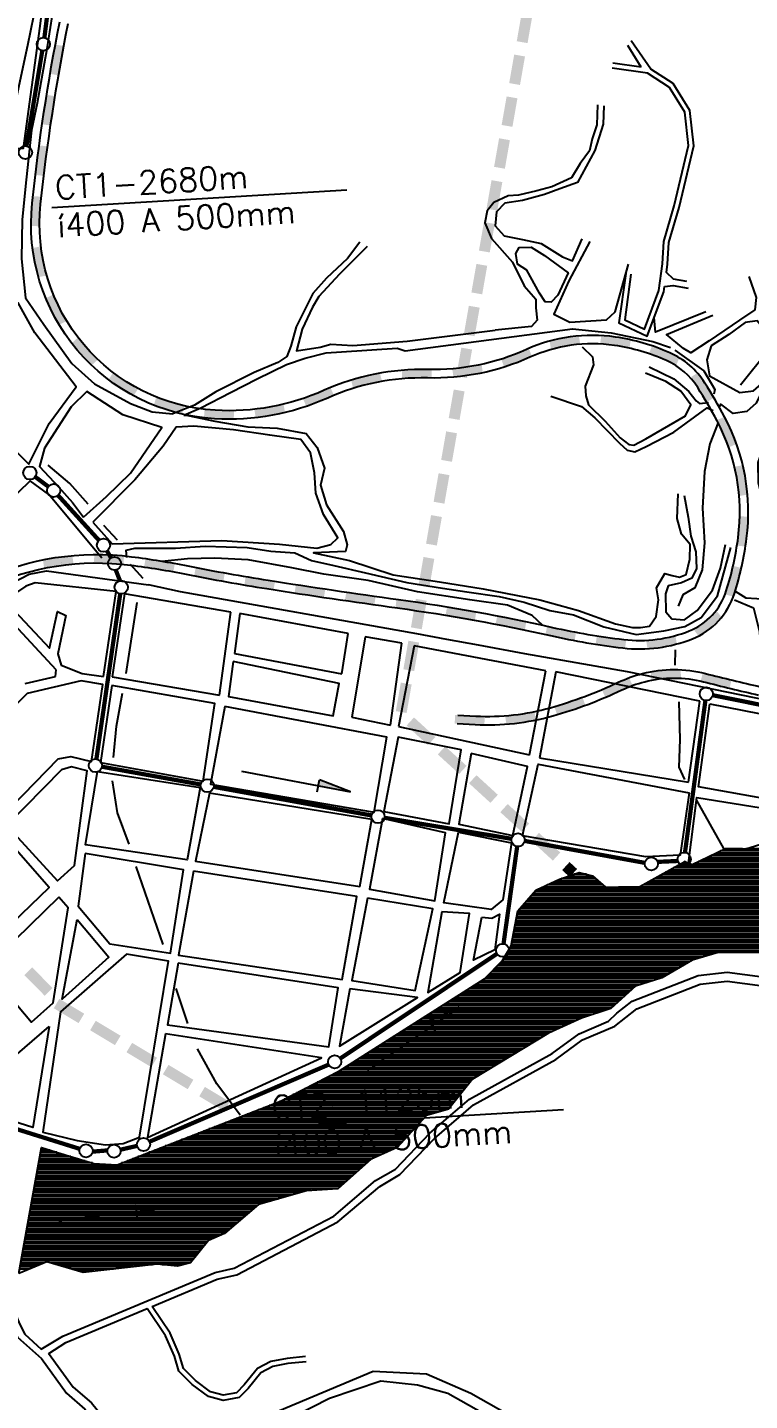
# Model space of a CAD drawing. Extents: x 682046 to 690153, y 7551609 to 7556947.
# Drawn here: x 684739 to 685590, y 7552518 to 7554135 of the extents above; entities that cross this region are included whole.
import ezdxf

# ---------------------------------------------------------------- set-up
doc = ezdxf.new("R2010")
doc.units = 0
doc.header["$LTSCALE"] = 80
doc.header["$MEASUREMENT"] = 0
doc.layers.get('0').update_dxf_attribs({"linetype": 'CONTINUOUS'})
for name, color, linetype in [('ESTACAO', 5, 'CONTINUOUS'), ('HATCH', 150, 'CONTINUOUS'), ('L-FERREA', 6, 'CONTINUOUS'), ('LIMITE-BACIA', 3, 'CONTINUOUS'), ('RIO', 4, 'CONTINUOUS'), ('RODOVIA', 1, 'CONTINUOUS'), ('RUA', 7, 'CONTINUOUS'), ('TEXTO', 5, 'CONTINUOUS')]:
    doc.layers.add(name, color=color, linetype=linetype)
doc.styles.get("Standard").update_dxf_attribs({"font": 'ROMANSBR.SHX'})

# ---------------------------------------------------------------- blocks, each defined once
blk = doc.blocks.new('*X10')
at = {"layer": 'HATCH', "color": 0}
for p, q in [((685581.774761, 7553167.5), (685561.260152, 7553167.5)), ((685943.597537, 7553167.5), (685585.993712, 7553167.5)), ((685514.361064, 7553152.5), (685513.545618, 7553152.5)), ((685951.705844, 7553152.5), (685529.995664, 7553152.5)), ((685950.60193, 7553155), (685535.206412, 7553155)), ((685949.498016, 7553157.5), (685540.41716, 7553157.5)), ((685948.394101, 7553160), (685545.627908, 7553160)), ((685946.832188, 7553162.5), (685550.838656, 7553162.5)), ((685945.214862, 7553165), (685556.049404, 7553165)), ((685405.886038, 7553135), (685375.719122, 7553135)), ((685398.186066, 7553137.5), (685382.984701, 7553137.5)), ((685996.300019, 7553135), (685482.474432, 7553135)), ((685964.402884, 7553137.5), (685486.913173, 7553137.5)), ((685960.045255, 7553140), (685491.351913, 7553140)), ((685956.121502, 7553142.5), (685495.790654, 7553142.5)), ((685955.017588, 7553145), (685500.229395, 7553145)), ((685953.913673, 7553147.5), (685504.668136, 7553147.5)), ((685520.327028, 7553150), (685509.106877, 7553150)), ((685952.809759, 7553150), (685524.784916, 7553150)), ((685994.921173, 7553120), (685341.056157, 7553120)), ((685420.179383, 7553122.5), (685346.428692, 7553122.5)), ((685417.320714, 7553125), (685351.801227, 7553125)), ((685414.462045, 7553127.5), (685357.173762, 7553127.5)), ((685411.603376, 7553130), (685362.546297, 7553130)), ((685408.744707, 7553132.5), (685368.453543, 7553132.5)), ((685994.244443, 7553122.5), (685435.920053, 7553122.5)), ((685993.567714, 7553125), (685464.719468, 7553125)), ((685992.890984, 7553127.5), (685469.158209, 7553127.5)), ((685993.942774, 7553130), (685473.59695, 7553130)), ((685995.121397, 7553132.5), (685478.035691, 7553132.5)), ((686015.514532, 7553102.5), (685324.079671, 7553102.5)), ((686010.189824, 7553105), (685326.266003, 7553105)), ((686004.865116, 7553107.5), (685328.452336, 7553107.5)), ((685999.540408, 7553110), (685330.638668, 7553110)), ((685996.951362, 7553112.5), (685332.825, 7553112.5)), ((685996.274632, 7553115), (685335.011332, 7553115)), ((685995.597903, 7553117.5), (685337.197664, 7553117.5)), ((686047.462779, 7553087.5), (685315.848887, 7553087.5)), ((686042.138071, 7553090), (685316.318604, 7553090)), ((686036.813363, 7553092.5), (685316.78832, 7553092.5)), ((686031.488655, 7553095), (685317.520675, 7553095)), ((686026.163948, 7553097.5), (685319.707007, 7553097.5)), ((686020.83924, 7553100), (685321.893339, 7553100)), ((685755.923231, 7553070), (685312.56087, 7553070)), ((686064.670737, 7553072.5), (685313.030587, 7553072.5)), ((686062.704471, 7553075), (685313.500303, 7553075)), ((686060.738205, 7553077.5), (685313.97002, 7553077.5)), ((686058.771939, 7553080), (685314.439737, 7553080)), ((686056.805673, 7553082.5), (685314.909454, 7553082.5)), ((686052.787487, 7553085), (685315.37917, 7553085)), ((685758.14377, 7553055), (685309.74257, 7553055)), ((685755.91602, 7553057.5), (685310.212286, 7553057.5)), ((685753.688271, 7553060), (685310.682003, 7553060)), ((685751.460522, 7553062.5), (685311.15172, 7553062.5)), ((685751.550566, 7553065), (685311.621436, 7553065)), ((685753.736899, 7553067.5), (685312.091153, 7553067.5)), ((685526.355693, 7553037.5), (685299.921053, 7553037.5)), ((685534.872986, 7553040), (685301.432888, 7553040)), ((685543.390279, 7553042.5), (685302.944723, 7553042.5)), ((685551.907572, 7553045), (685304.456558, 7553045)), ((685618.413832, 7553047.5), (685305.968393, 7553047.5)), ((685633.73143, 7553050), (685307.480229, 7553050)), ((685649.049028, 7553052.5), (685308.992064, 7553052.5)), ((685498.879621, 7553022.5), (685285.913346, 7553022.5)), ((685503.141741, 7553025), (685288.343094, 7553025)), ((685507.403862, 7553027.5), (685290.772842, 7553027.5)), ((685511.665982, 7553030), (685293.202589, 7553030)), ((685515.928102, 7553032.5), (685295.632337, 7553032.5)), ((685520.190222, 7553035), (685298.062085, 7553035)), ((685461.032008, 7553007.5), (685267.163433, 7553007.5)), ((685469.173674, 7553010), (685271.106382, 7553010)), ((685477.315339, 7553012.5), (685275.04933, 7553012.5)), ((685485.457005, 7553015), (685278.624103, 7553015)), ((685490.355381, 7553017.5), (685281.053851, 7553017.5)), ((685494.617501, 7553020), (685283.483599, 7553020)), ((685438.416516, 7552990), (685239.562796, 7552990)), ((685441.145834, 7552992.5), (685243.505744, 7552992.5)), ((685443.875153, 7552995), (685247.448692, 7552995)), ((685446.604472, 7552997.5), (685251.391641, 7552997.5)), ((685449.33379, 7553000), (685255.334589, 7553000)), ((685452.063109, 7553002.5), (685259.277537, 7553002.5)), ((685454.792428, 7553005), (685263.220485, 7553005)), ((685413.544832, 7552975), (685215.905107, 7552975)), ((685421.16433, 7552977.5), (685219.848055, 7552977.5)), ((685427.499241, 7552980), (685223.791003, 7552980)), ((685430.22856, 7552982.5), (685227.733951, 7552982.5)), ((685432.957878, 7552985), (685231.6769, 7552985)), ((685435.687197, 7552987.5), (685235.619848, 7552987.5)), ((685369.222177, 7552957.5), (685188.304469, 7552957.5)), ((685374.685145, 7552960), (685192.247418, 7552960)), ((685380.148113, 7552962.5), (685196.190366, 7552962.5)), ((685385.611082, 7552965), (685200.133314, 7552965)), ((685391.07405, 7552967.5), (685204.076262, 7552967.5)), ((685398.305837, 7552970), (685208.01921, 7552970)), ((685405.925335, 7552972.5), (685211.962159, 7552972.5)), ((685340.56199, 7552942.5), (685164.64678, 7552942.5)), ((685344.698978, 7552945), (685168.589728, 7552945)), ((685348.835966, 7552947.5), (685172.532677, 7552947.5)), ((685352.972954, 7552950), (685176.475625, 7552950)), ((685358.29624, 7552952.5), (685180.418573, 7552952.5)), ((685363.759208, 7552955), (685184.361521, 7552955)), ((685311.603074, 7552925), (685137.046143, 7552925)), ((685315.740062, 7552927.5), (685140.989091, 7552927.5)), ((685319.87705, 7552930), (685144.932039, 7552930)), ((685324.014038, 7552932.5), (685148.874987, 7552932.5)), ((685328.151026, 7552935), (685152.817936, 7552935)), ((685332.288014, 7552937.5), (685156.760884, 7552937.5)), ((685336.425002, 7552940), (685160.703832, 7552940)), ((685286.781146, 7552910), (685113.388454, 7552910)), ((685290.918134, 7552912.5), (685117.331402, 7552912.5)), ((685295.055122, 7552915), (685121.27435, 7552915)), ((685299.19211, 7552917.5), (685125.217298, 7552917.5)), ((685303.329098, 7552920), (685129.160246, 7552920)), ((685307.466086, 7552922.5), (685133.103195, 7552922.5)), ((685260.835487, 7552892.5), (685080.740706, 7552892.5)), ((685262.837019, 7552895), (685085.616921, 7552895)), ((685266.096206, 7552897.5), (685090.493136, 7552897.5)), ((685270.233194, 7552900), (685095.36935, 7552900)), ((685274.370182, 7552902.5), (685100.245565, 7552902.5)), ((685278.50717, 7552905), (685105.12178, 7552905)), ((685282.644158, 7552907.5), (685109.445505, 7552907.5)), ((685248.826295, 7552877.5), (685051.483417, 7552877.5)), ((685250.827827, 7552880), (685056.359632, 7552880)), ((685252.829359, 7552882.5), (685061.235847, 7552882.5)), ((685254.830891, 7552885), (685066.112062, 7552885)), ((685256.832423, 7552887.5), (685070.988276, 7552887.5)), ((685258.833955, 7552890), (685075.864491, 7552890)), ((685232.315722, 7552860), (685010.998414, 7552860)), ((685236.817104, 7552862.5), (685017.435121, 7552862.5)), ((685238.818636, 7552865), (685023.871827, 7552865)), ((685240.820168, 7552867.5), (685030.308534, 7552867.5)), ((685242.821699, 7552870), (685036.74524, 7552870)), ((685244.823231, 7552872.5), (685041.730988, 7552872.5)), ((685246.824763, 7552875), (685046.607203, 7552875)), ((685201.951988, 7552845), (684972.378176, 7552845)), ((685204.260451, 7552847.5), (684978.814882, 7552847.5)), ((685206.568913, 7552850), (684985.251589, 7552850)), ((685208.877376, 7552852.5), (684991.688295, 7552852.5)), ((685215.281136, 7552855), (684998.125002, 7552855)), ((685223.798429, 7552857.5), (685004.561708, 7552857.5)), ((685185.79275, 7552827.5), (684927.321231, 7552827.5)), ((685188.101213, 7552830), (684933.757937, 7552830)), ((685190.409675, 7552832.5), (684940.194644, 7552832.5)), ((685192.718138, 7552835), (684946.63135, 7552835)), ((685195.0266, 7552837.5), (684953.068056, 7552837.5)), ((685197.335063, 7552840), (684959.504763, 7552840)), ((685199.643526, 7552842.5), (684965.941469, 7552842.5)), ((684765.497962, 7552812.5), (684755.057097, 7552812.5)), ((684757.362767, 7552815), (684755.510091, 7552815)), ((685167.725308, 7552812.5), (684888.700992, 7552812.5)), ((685173.240293, 7552815), (684895.137698, 7552815)), ((685176.5589, 7552817.5), (684901.574405, 7552817.5)), ((685178.867362, 7552820), (684908.011111, 7552820)), ((685181.175825, 7552822.5), (684914.447818, 7552822.5)), ((685183.484287, 7552825), (684920.884524, 7552825)), ((685136.465631, 7552795), (684751.886135, 7552795)), ((684815.654347, 7552797.5), (684752.33913, 7552797.5)), ((684807.150889, 7552800), (684752.792124, 7552800)), ((684798.64743, 7552802.5), (684753.245119, 7552802.5)), ((684790.143972, 7552805), (684753.698113, 7552805)), ((684781.768351, 7552807.5), (684754.151108, 7552807.5)), ((684773.633156, 7552810), (684754.604102, 7552810)), ((685139.297866, 7552797.5), (684850.080753, 7552797.5)), ((685142.1301, 7552800), (684856.51746, 7552800)), ((685145.66537, 7552802.5), (684862.954166, 7552802.5)), ((685151.180354, 7552805), (684869.390873, 7552805)), ((685156.695339, 7552807.5), (684875.827579, 7552807.5)), ((685162.210323, 7552810), (684882.264286, 7552810)), ((685119.472222, 7552780), (684749.168168, 7552780)), ((685122.304457, 7552782.5), (684749.621163, 7552782.5)), ((685125.136692, 7552785), (684750.074157, 7552785)), ((685127.968927, 7552787.5), (684750.527152, 7552787.5)), ((685130.801161, 7552790), (684750.980146, 7552790)), ((685133.633396, 7552792.5), (684751.433141, 7552792.5)), ((685060.521752, 7552762.5), (684745.997207, 7552762.5)), ((685073.407685, 7552765), (684746.450201, 7552765)), ((685105.311048, 7552767.5), (684746.903196, 7552767.5)), ((685108.143283, 7552770), (684747.35619, 7552770)), ((685110.975518, 7552772.5), (684747.809185, 7552772.5)), ((685113.807753, 7552775), (684748.262179, 7552775)), ((685116.639988, 7552777.5), (684748.715174, 7552777.5)), ((685010.450422, 7552747.5), (684743.27924, 7552747.5)), ((685017.19749, 7552750), (684743.732234, 7552750)), ((685025.862342, 7552752.5), (684744.185229, 7552752.5)), ((685034.527195, 7552755), (684744.638223, 7552755)), ((685043.192047, 7552757.5), (684745.091218, 7552757.5)), ((685051.8569, 7552760), (684745.544212, 7552760)), ((684992.745978, 7552732.5), (684740.561273, 7552732.5)), ((684995.696719, 7552735), (684741.014267, 7552735)), ((684998.647459, 7552737.5), (684741.467262, 7552737.5)), ((685001.5982, 7552740), (684741.920256, 7552740)), ((685004.548941, 7552742.5), (684742.373251, 7552742.5)), ((685007.499681, 7552745), (684742.826245, 7552745)), ((684972.090794, 7552715), (684737.390311, 7552715)), ((684975.041534, 7552717.5), (684737.843306, 7552717.5)), ((684977.992275, 7552720), (684738.2963, 7552720)), ((684980.943016, 7552722.5), (684738.749295, 7552722.5)), ((684983.893756, 7552725), (684739.202289, 7552725)), ((684986.844497, 7552727.5), (684739.655284, 7552727.5)), ((684989.795238, 7552730), (684740.108278, 7552730)), ((684947.724878, 7552700), (684734.672344, 7552700)), ((684949.740694, 7552702.5), (684735.125339, 7552702.5)), ((684951.756511, 7552705), (684735.578333, 7552705)), ((684955.759816, 7552707.5), (684736.031328, 7552707.5)), ((684961.42477, 7552710), (684736.484322, 7552710)), ((684967.089723, 7552712.5), (684736.937317, 7552712.5)), ((684933.614164, 7552682.5), (684731.501383, 7552682.5)), ((684935.629981, 7552685), (684731.954377, 7552685)), ((684937.645797, 7552687.5), (684732.407372, 7552687.5)), ((684939.661613, 7552690), (684732.860366, 7552690)), ((684941.677429, 7552692.5), (684733.313361, 7552692.5)), ((684943.693246, 7552695), (684733.766355, 7552695)), ((684945.709062, 7552697.5), (684734.21935, 7552697.5)), ((684741.299039, 7552672.5), (684729.689405, 7552672.5)), ((684747.369884, 7552675), (684730.142399, 7552675)), ((684753.440729, 7552677.5), (684730.595394, 7552677.5)), ((684759.511574, 7552680), (684731.048388, 7552680)), ((684931.598348, 7552680), (684765.417501, 7552680)), ((684886.311481, 7552677.5), (684774.04849, 7552677.5)), ((684863.355243, 7552675), (684782.679478, 7552675)), ((684840.399005, 7552672.5), (684791.310466, 7552672.5)), ((684817.442767, 7552670), (684799.941454, 7552670)), ((684922.741891, 7552677.5), (684898.065436, 7552677.5))]:
    blk.add_line(p, q, dxfattribs=at)
blk = doc.blocks.new('C')
at = {"layer": 'LIMITE-BACIA'}
blk.add_solid([(-33.924369, -12.897837), (-34.049212, 12.897837), (34.174054, -12.568263), (34.049212, 13.227411)], dxfattribs=at)
blk = doc.blocks.new('G1')
at = {"layer": 'LIMITE-BACIA', "xscale": 0.5, "yscale": 0.5, "zscale": 0.5}
blk.add_blockref('C', (-0.062421, 0), dxfattribs=at)
blk = doc.blocks.new('ER')
at = {"layer": 'L-FERREA'}
blk.add_solid([(-17.530155, 4.894154), (-17.49992, -5.105801), (17.469685, 4.999977), (17.49992, -4.999977)], dxfattribs=at)

msp = doc.modelspace()

# ---------------------------------------------------------------- linework, layer by layer
msp.add_lwpolyline([(684779.048739, 7553504.728726), (684779.048739, 7553504.728726)])
at = {"layer": 'ESTACAO'}
for p, q in [((684991.418234, 7553258.942652), (685119.993921, 7553234.511027)), ((685080.595916, 7553234.729317), (685083.361385, 7553249.01302)), ((685119.993921, 7553234.511027), (685083.361385, 7553249.01302)), ((685139.822393, 7552906.519924), (685247.837733, 7552980.42052)), ((685247.837733, 7552980.42052), (685211.717847, 7552964.685072)), ((685219.891397, 7552952.649081), (685211.717847, 7552964.685072))]:
    msp.add_line(p, q, dxfattribs=at)
at = {"layer": 'ESTACAO', "const_width": 5.012183}
for points in [[(684771.60054, 7554221.947321), (684759.075388, 7554123.249047)], [(684756.624551, 7554107.857195), (684737.95135, 7553995.52143)], [(684748.263496, 7553605.723392), (684763.723604, 7553594.243427)], [(684775.27056, 7553583.882262), (684823.448437, 7553530.879641)], [(684832.824521, 7553518.516902), (684837.622825, 7553510.290342)], [(684843.218284, 7553496.015705), (684848.172858, 7553483.334227)], [(684848.467156, 7553467.985918), (684820.39771, 7553273.314258)], [(685514.178059, 7553163.240014), (685538.240326, 7553342.301259)], [(685546.93394, 7553348.498612), (685704.975601, 7553316.757633), (685850.988047, 7553286.763559)], [(684826.876175, 7553264.282505), (684943.366963, 7553243.329146)], [(684958.704669, 7553240.561398), (685144.696899, 7553206.860006)], [(685160.035908, 7553204.099791), (685309.727643, 7553179.356584)], [(685300.263203, 7553055.642865), (685316.367868, 7553170.309069)], [(685325.114165, 7553176.878257), (685466.809283, 7553151.023763)], [(685481.966764, 7553152.154191), (685505.676289, 7553153.233834)], [(685107.8472, 7552920.569087), (685292.547338, 7553043.900492)], [(684882.905008, 7552822.510536), (685094.085711, 7552913.304593)], [(684601.079962, 7552876.541735), (684800.761161, 7552814.057305)], [(684815.930336, 7552810.806329), (684833.44089, 7552812.271588)], [(684848.780863, 7552813.10858), (684868.22163, 7552817.535051)]]:
    msp.add_lwpolyline(points, dxfattribs=at)
at = {"layer": 'ESTACAO'}
for centre in [(684757.866751, 7554115.550449), (684736.70915, 7553987.828176), (684741.991252, 7553610.348128), (684769.995848, 7553589.618691), (684828.72315, 7553525.143211), (684828.72315, 7553525.143211), (684841.724196, 7553503.664033), (684849.666946, 7553475.6859), (685539.291579, 7553350.022923), (684819.19792, 7553265.614276), (684951.045218, 7553241.997375), (685152.35635, 7553205.424029), (685317.407201, 7553178.032346), (685474.516247, 7553149.869674), (685513.126806, 7553155.51835), (685299.223871, 7553047.919588), (685299.223871, 7553047.919588), (685101.170668, 7552916.549991), (684808.188785, 7552811.699423), (684808.188785, 7552811.699423), (684841.182441, 7552811.378495), (684875.820052, 7552819.265137)]:
    msp.add_circle(centre, 7.792895, dxfattribs=at)
for points in [[(685083.361385, 7553249.01302), (685081.97865, 7553241.871169), (685119.993921, 7553234.511027)], [(685211.717847, 7552964.685072), (685215.804622, 7552958.667077), (685247.837733, 7552980.42052)]]:
    msp.add_solid(points, dxfattribs=at)
at = {"layer": 'L-FERREA'}
for points in [[(684685.723239, 7553484.634238, -0.140719), (684861.830899, 7553511.682705, -0.017538), (684928.302075, 7553500.800461, 0.010541), (685022.987029, 7553483.935743, 0.004308), (685176.506138, 7553461.272017, -0.020572), (685357.957712, 7553428.423487, 0.025697), (685441.936541, 7553414.107482, 0.12492), (685519.266391, 7553424.30285, 0.225532), (685562.877572, 7553471.35012, 0.043203), (685576.819485, 7553534.431081, 0.156254), (685552.010701, 7553671.673711, 0.018853), (685529.220255, 7553710.881341, 0.148512), (685492.242452, 7553742.773448, 0.067605), (685430.894394, 7553760.534893, 0.143758), (685331.285846, 7553746.624888, -0.112724), (685210.752911, 7553722.215643, 0.111833), (685092.996878, 7553698.584395, -0.120461), (684959.693916, 7553674.186449, -0.428388), (684744.679052, 7553928.128955, -0.021886), (684777.11136, 7554141.765822, 0.063308)], [(684689.91013, 7553475.552942, -0.140719), (684860.562305, 7553501.763498, -0.017538), (684926.341398, 7553490.994557, 0.010541), (685021.441401, 7553474.055913, 0.004308), (685175.130971, 7553451.367023, -0.020572), (685355.773164, 7553418.665016, 0.025697), (685440.764578, 7553404.176394, 0.12492), (685522.972246, 7553415.014867, 0.225532), (685572.419421, 7553468.357943, 0.043203), (685586.733585, 7553533.123178, 0.156254), (685560.839505, 7553676.369692, 0.018853), (685537.670206, 7553716.229082, 0.148512), (685496.290982, 7553751.917266, 0.067605), (685432.357224, 7553770.42732, 0.143758), (685327.168938, 7553755.738124, -0.112724), (685210.999796, 7553732.212595, 0.111833), (685088.912069, 7553707.712064, -0.120461), (684960.281015, 7553684.1692, -0.428388), (684754.621975, 7553927.062046, -0.021886), (684786.922948, 7554139.833791, 0.063308)], [(685246.276525, 7553325.029633), (685267.544385, 7553323.911001, 0.082438), (685355.465747, 7553333.795575, 0.04107), (685435.291775, 7553363.710414, -0.047687), (685464.171166, 7553374.100071, -0.125676), (685538.284603, 7553374.100071, 0.006673), (685603.077729, 7553358.470766, 0.009488)], [(685245.751278, 7553315.043437), (685267.019138, 7553313.924805, 0.082438), (685358.195256, 7553324.175295, 0.04107), (685439.557002, 7553354.665645, -0.047687), (685466.645612, 7553364.411051, -0.125676), (685535.810157, 7553364.411051, 0.006673), (685600.862736, 7553348.719161, 0.009488)]]:
    msp.add_lwpolyline(points, format="xyb", dxfattribs=at)
at = {"layer": 'LIMITE-BACIA'}
msp.add_solid([(685369.361579, 7553142.429949), (685378.089181, 7553151.969275), (685378.234529, 7553134.259879), (685386.962131, 7553143.799205)], dxfattribs=at)
at = {"layer": 'RIO'}
for p, q in [((684868.411714, 7552733.250222), (684866.798028, 7552747.709405)), ((684906.087175, 7552744.774547), (684866.798028, 7552747.709405)), ((684776.069444, 7552729.807876), (684906.087175, 7552744.774547))]:
    msp.add_line(p, q, dxfattribs=at)
for points in [[(684720.051511, 7554005.418405), (684724.646949, 7554044.453642), (684731.540097, 7554077.748391), (684739.582109, 7554114.487422), (684746.475276, 7554148.930273), (684749.92185, 7554181.076932), (684752.21956, 7554207.483102)], [(685613.019478, 7553755.512667), (685579.669732, 7553713.680017)], [(685553.193707, 7553669.915233), (685543.307996, 7553644.687559), (685537.228892, 7553612.036002), (685534.706037, 7553569.03659), (685537.142066, 7553528.123429), (685534.434679, 7553496.221315), (685525.77024, 7553474.824331), (685511.489529, 7553466.590726), (685506.316629, 7553453.457862)], [(684810.811394, 7553573.734753), (684788.983067, 7553597.844743), (684763.708165, 7553619.658541)], [(684845.277173, 7553531.255233), (684829.193148, 7553548.476659)], [(684855.616895, 7553373.966236), (684868.254346, 7553457.777158)], [(685502.641845, 7553401.977598), (685502.03424, 7553383.785659)], [(684840.681734, 7553275.23008), (684844.128308, 7553311.969111), (684851.021456, 7553351.004348)], [(685506.980927, 7553340.539027), (685508.027178, 7553296.364883), (685506.796221, 7553263.660359), (685513.775332, 7553249.355936)], [(684859.063469, 7553173.049642), (684845.277154, 7553209.788673), (684839.53287, 7553247.675807)], [(685527.339245, 7553225.437062), (685559.472344, 7553167.905981)], [(684728.753264, 7552667.333596), (684755.607813, 7552815.539309), (684784.592344, 7552806.632168), (684817.453742, 7552796.970981), (684844.686765, 7552795.404989), (685037.19704, 7552870.175478), (685107.111299, 7552906.020012), (685278.032925, 7553014.391729), (685298.980958, 7553035.945441), (685309.399414, 7553053.173602), (685317.186172, 7553094.617507), (685338.236581, 7553118.687968), (685366.401301, 7553131.793848), (685389.535784, 7553139.75415), (685405.082242, 7553135.702947), (685420.506032, 7553122.214335), (685461.109587, 7553122.966833), (685513.893494, 7553152.695932), (685522.706583, 7553149.002863), (685561.934611, 7553167.82359), (685585.790513, 7553167.434504), (685608.521651, 7553174.761341)], [(684899.27355, 7553054.795868), (684867.105481, 7553146.643459)], [(685602.735954, 7553044.941198), (685553.378617, 7553045.431782), (685522.545884, 7553036.381743), (685486.792259, 7553015.410006), (685455.751605, 7553005.878586), (685426.782284, 7552979.343283), (685392.056206, 7552967.949461), (685353.408753, 7552950.263355), (685263.659769, 7552896.02765), (685235.583484, 7552860.959155), (685209.663194, 7552853.351019), (685174.977667, 7552815.78757), (685144.220127, 7552801.844856), (685104.86407, 7552767.105454), (685067.911601, 7552764.632133), (685011.440757, 7552748.339056), (684971.369058, 7552714.388513), (684952.67442, 7552706.138384), (684931.491248, 7552679.867176), (684916.149224, 7552675.716326), (684891.897664, 7552678.108351), (684804.723565, 7552668.614843), (684761.950316, 7552681.004284), (684728.753264, 7552667.333596)], [(684927.995025, 7552961.800188), (684914.208729, 7553003.131604)], [(684990.033434, 7552853.879275), (684962.460803, 7552890.618306), (684939.48363, 7552931.949722)]]:
    msp.add_lwpolyline(points, dxfattribs=at)
msp.add_solid([(684866.798028, 7552747.709405), (684867.604871, 7552740.479813), (684906.087175, 7552744.774547)], dxfattribs=at)
at = {"layer": 'RODOVIA'}
for p, q in [((684978.849409, 7553446.255038), (684853.398077, 7553468.054763)), ((685117.025921, 7553421.142012), (684989.361208, 7553444.876112)), ((685180.30491, 7553409.758604), (685137.081595, 7553417.278141)), ((685350.225013, 7553377.398922), (685195.104707, 7553406.584148)), ((685531.833009, 7553341.656525), (685361.774141, 7553376.089413))]:
    msp.add_line(p, q, dxfattribs=at)
for points in [[(684581.367447, 7553360.298887), (684722.277986, 7553481.145005), (684741.172615, 7553491.221163)], [(684741.172615, 7553491.221163), (684761.43191, 7553494.902078), (684881.93056, 7553478.712213)], [(684843.85418, 7553470.539763), (684748.349356, 7553480.807519), (684737.147145, 7553476.933945), (684715.228443, 7553461.930523), (684711.593873, 7553458.489638)], [(685543.520883, 7553338.273794), (685856.044242, 7553276.93235)]]:
    msp.add_lwpolyline(points, dxfattribs=at)
at = {"layer": 'RODOVIA', "linetype": 'CONTINUOUS'}
msp.add_lwpolyline([(685851.58739, 7553293.189742), (685446.379284, 7553375.967228), (685325.488475, 7553397.220892), (685270.639832, 7553407.288423), (685233.327222, 7553413.966201), (685233.327222, 7553413.966201), (685197.962428, 7553420.761655), (684919.344378, 7553470.17568), (684881.93056, 7553478.712213)], dxfattribs=at)
at = {"layer": 'RUA'}
for p, q in [((684853.398077, 7553468.054763), (684839.104623, 7553370.26105)), ((684772.971957, 7553378.281945), (684703.596896, 7553452.935709)), ((684965.593262, 7553348.530755), (684978.849409, 7553446.255038)), ((684989.361208, 7553444.876112), (684983.147724, 7553397.603603)), ((685109.775109, 7553373.800087), (685117.025921, 7553421.142012)), ((685137.081595, 7553417.278141), (685121.542686, 7553322.524834)), ((685166.979381, 7553313.070923), (685180.30491, 7553409.758604)), ((684983.147724, 7553397.603603), (685109.775109, 7553373.800087)), ((685195.104707, 7553406.584148), (685176.453893, 7553311.622568)), ((684771.979955, 7553370.734675), (684772.971957, 7553378.281945)), ((685330.814425, 7553278.22146), (685350.225013, 7553377.398922)), ((684736.606926, 7553362.382381), (684771.979955, 7553370.734675)), ((684839.104623, 7553370.26105), (684965.593262, 7553348.530755)), ((685361.774141, 7553376.089413), (685342.502319, 7553274.838716)), ((685518.438078, 7553246.005459), (685531.833009, 7553341.656525)), ((685121.542686, 7553322.524834), (685166.979381, 7553313.070923)), ((685176.453893, 7553311.622568), (685330.814425, 7553278.22146)), ((685342.502319, 7553274.838716), (685518.438078, 7553246.005459)), ((684728.753264, 7552667.333596), (684755.607813, 7552815.539309))]:
    msp.add_line(p, q, dxfattribs=at)
for points in [[(684823.535637, 7554260.152529), (684781.649904, 7554236.204177), (684761.818526, 7554110.137054), (684750.417712, 7554045.827297), (684743.909417, 7554014.010622), (684737.614985, 7553955.53432), (684732.881699, 7553908.930437), (684732.057202, 7553862.588178), (684736.705021, 7553816.612169), (684758.444587, 7553785.117136), (684791.340239, 7553739.462794), (684818.081608, 7553715.363274), (684860.458158, 7553692.310256), (684886.258584, 7553682.269242), (684910.278961, 7553679.829558)], [(685462.518357, 7554088.427665), (685446.928793, 7554113.799903)], [(685473.908116, 7554085.884434), (685450.751263, 7554119.452285)], [(685411.195228, 7554044.027651), (685410.363715, 7554020.587016), (685404.870685, 7554004.029727), (685401.607606, 7553990.020179), (685390.61776, 7553974.893845), (685380.345236, 7553958.016652), (685357.04709, 7553947.463026), (685339.363705, 7553942.681745), (685318.095687, 7553937.660534), (685305.549498, 7553936.820787), (685288.663343, 7553929.094791), (685280.938494, 7553918.983884), (685278.272819, 7553905.014322), (685286.12318, 7553886.35209), (685310.783569, 7553858.621517), (685324.650156, 7553830.768103), (685338.315052, 7553814.893513), (685338.396852, 7553804.705535), (685339.953195, 7553790.418948), (685333.263412, 7553782.775806), (685290.327855, 7553778.702793)], [(685516.302796, 7553835.895685), (685500.722451, 7553838.474796), (685492.361416, 7553846.557827)], [(685490.05551, 7553829.874995), (685500.302825, 7553831.202798), (685517.748114, 7553827.842999)], [(685589.328359, 7553841.688953), (685598.236147, 7553816.931442), (685596.494635, 7553802.327028), (685578.270487, 7553790.24136), (685542.724453, 7553766.130414), (685521.011794, 7553752.000253), (685512.529117, 7553756.865426), (685492.374203, 7553773.626228), (685547.04943, 7553796.301081)], [(685538.627092, 7553800.264781), (685479.500724, 7553776.386543), (685477.971718, 7553793.571606)], [(685392.778541, 7553758.911638), (685404.968895, 7553747.135631), (685406.205626, 7553737.624571), (685396.492442, 7553712.390208), (685397.251582, 7553701.048337), (685400.360539, 7553690.463359), (685420.239544, 7553671.406979), (685437.768756, 7553651.593733), (685447.887108, 7553643.876371), (685453.941397, 7553643.08237), (685467.840376, 7553650.608427), (685514.634602, 7553677.725075), (685520.964792, 7553690.740708), (685509.092187, 7553706.735261), (685491.524911, 7553718.151352), (685467.465707, 7553727.933718)], [(685471.76577, 7553735.41691), (685500.924077, 7553721.178947), (685518.731109, 7553706.181188), (685527.256918, 7553695.35916), (685531.08128, 7553692.017444), (685541.795172, 7553693.334167)], [(685355.868613, 7553700.676931), (685392.076322, 7553688.709646), (685407.971146, 7553675.38277), (685436.973417, 7553645.54435), (685445.936864, 7553637.150073), (685455.058241, 7553635.362104), (685468.439696, 7553641.654318), (685500.937262, 7553658.220217), (685540.402428, 7553687.244798), (685547.213967, 7553684.103022)], [(684923.569579, 7553678.479666), (684928.162243, 7553678.013201), (684960.007615, 7553671.514905), (684998.941103, 7553664.706505), (685033.599844, 7553663.103658), (685067.790505, 7553656.762337), (685080.666946, 7553640.36459), (685089.375623, 7553615.842626), (685084.428448, 7553595.898341), (685091.469046, 7553572.833785), (685111.645086, 7553541.234102), (685115.817634, 7553525.822838), (685113.995134, 7553517.855569), (685076.418446, 7553516.124996), (685118.635788, 7553507.182807), (685170.027508, 7553490.224896), (685224.752978, 7553482.119907), (685276.351397, 7553473.805617), (685343.169165, 7553461.018324), (685388.774941, 7553448.380288), (685432.244506, 7553432.461157), (685452.154407, 7553428.302104), (685461.587786, 7553428.148975), (685472.480112, 7553429.662554), (685480.347586, 7553441.172515), (685482.949472, 7553460.959824), (685480.445003, 7553474.91368), (685490.291805, 7553492.047822), (685499.10025, 7553489.499279), (685507.856446, 7553487.731767), (685515.517194, 7553490.598106), (685519.787157, 7553508.928033), (685520.200582, 7553526.215277), (685509.983061, 7553538.083822), (685504.819645, 7553556.566879), (685506.012482, 7553585.674191)], [(684826.625974, 7553509.995696), (684764.301107, 7553584.959763), (684742.375505, 7553601.19362), (684543.736628, 7553408.801816)], [(685513.205122, 7553583.802054), (685518.05726, 7553558.237434), (685521.136794, 7553535.692282), (685527.081973, 7553517.261551), (685527.607113, 7553497.683542), (685522.084901, 7553486.330555), (685509.89043, 7553480.807178), (685494.412105, 7553477.417589), (685491.130629, 7553467.783637), (685491.760321, 7553446.643569), (685498.58941, 7553438.470843), (685513.599655, 7553437.121958), (685528.555247, 7553448.321816), (685546.583181, 7553472.279743), (685555.854974, 7553498.005184), (685561.842886, 7553525.864413)], [(684856.116999, 7553510.794016), (684855.541962, 7553519.385314), (684865.600276, 7553521.627599), (684913.496632, 7553521.695306), (684948.675782, 7553524.049934), (684998.240215, 7553522.660261), (685026.019971, 7553518.243401), (685054.424633, 7553516.22198), (685073.86643, 7553507.324397), (685100.187211, 7553501.240855), (685137.661725, 7553492.765745), (685186.342249, 7553481.118066), (685228.402737, 7553474.518937), (685256.964254, 7553470.154429), (685295.011429, 7553464.855736), (685324.511511, 7553458.200463), (685355.002488, 7553448.4734), (685382.834519, 7553443.275538), (685418.329678, 7553429.176245), (685456.638232, 7553419.972432), (685489.315237, 7553424.51317), (685514.122416, 7553429.31169), (685533.039045, 7553439.992142), (685552.525953, 7553465.616778), (685568.358318, 7553522.377865)], [(685346.726571, 7553430.760444), (685334.20865, 7553442.374446), (685305.124371, 7553454.549249), (685260.718595, 7553460.991375), (685198.852758, 7553470.187498), (685140.634328, 7553483.550394), (685088.306395, 7553491.031327), (685050.884157, 7553498.725407), (684999.233462, 7553507.820727), (684959.831866, 7553509.890652), (684927.675216, 7553509.307384), (684897.534503, 7553506.155909)], [(684711.593873, 7553458.489638), (684730.170446, 7553441.064194), (684764.963436, 7553403.825162), (684774.566374, 7553447.159506), (684784.249036, 7553442.6013), (684774.784863, 7553397.193737), (684778.798747, 7553383.926034), (684803.419972, 7553374.120152), (684828.662185, 7553370.603386)], [(684828.662185, 7553370.603386), (684843.85418, 7553470.539763)], [(685518.348765, 7553150.828979), (685527.985413, 7553227.901848), (685701.777193, 7553199.96635), (685715.262149, 7553200.868932), (685746.724766, 7553213.387383), (685742.710863, 7553226.655085), (685718.717547, 7553211.51279), (685694.790154, 7553210.952531), (685530.264737, 7553240.54951), (685543.520883, 7553338.273794)], [(685067.579844, 7552563.157873), (685046.162625, 7552561.126224), (685028.175274, 7552557.646911), (685014.262452, 7552550.320232), (684999.151383, 7552531.807111), (684988.469867, 7552521.129822), (684969.646239, 7552517.673312), (684952.328232, 7552522.180982), (684933.122917, 7552536.519964), (684917.367479, 7552552.163873), (684912.280088, 7552569.981957), (684901.911598, 7552593.827814), (684880.133457, 7552625.878387)], [(685066.997303, 7552569.298892), (685045.28357, 7552567.239115), (685026.108159, 7552563.529994), (685010.277459, 7552555.193335), (684994.569819, 7552535.949334), (684985.467028, 7552526.850146), (684969.876915, 7552523.987393), (684955.050887, 7552527.846431), (684937.1612, 7552541.203144), (684922.856807, 7552555.40628), (684918.099672, 7552572.067678), (684907.338306, 7552596.817087), (684885.944932, 7552628.301403)]]:
    msp.add_lwpolyline(points, dxfattribs=at)
at = {"layer": 'RUA', "linetype": 'CONTINUOUS'}
for points in [[(684672.29593, 7554179.337542), (684600.861413, 7554192.695227), (684587.070864, 7554188.964135), (684593.946174, 7554119.08477), (684607.605591, 7554045.664619), (684611.666421, 7553985.140471), (684627.538436, 7553983.959804), (684651.369964, 7553982.914732), (684697.015117, 7553991.250226), (684734.601757, 7553992.808083), (684754.159555, 7554136.549275), (684759.88416, 7554185.157481), (684761.849702, 7554222.859728), (684699.292158, 7554183.416906)], [(685342.667201, 7553822.276856), (685327.861689, 7553849.406694), (685316.580807, 7553856.222642), (685314.638318, 7553869.071451), (685318.516481, 7553875.820451), (685333.004854, 7553876.298444), (685348.659949, 7553866.553211), (685376.558561, 7553846.097564), (685364.323883, 7553819.596491), (685356.539946, 7553811.638998), (685349.267864, 7553811.812304)], [(685578.914009, 7553705.056326), (685595.006548, 7553707.214993), (685604.200852, 7553715.401395), (685612.029196, 7553727.822637), (685630.922266, 7553736.658176), (685634.584195, 7553746.637416), (685618.127903, 7553766.085785), (685599.22807, 7553789.696894), (685585.290796, 7553787.682458), (685565.680443, 7553773.391038), (685545.124872, 7553760.045577), (685539.840647, 7553743.755489), (685543.24883, 7553724.755441)]]:
    msp.add_lwpolyline(points, close=True, dxfattribs=at)
for points in [[(685462.518357, 7554088.427665), (685429.183485, 7554093.142139)], [(685450.499978, 7553844.636354), (685443.089541, 7553790.663533), (685466.247649, 7553779.753629), (685483.192972, 7553825.193169), (685487.568806, 7553856.851575), (685489.072065, 7553882.909867), (685501.420405, 7553924.836057), (685518.288719, 7553996.267142), (685514.041729, 7554035.460183), (685495.859181, 7554064.527147), (685469.848238, 7554081.172867), (685428.321311, 7554087.045925)], [(685492.361416, 7553846.557827), (685493.701324, 7553856.251832), (685495.177982, 7553881.849007), (685507.373887, 7553923.257635), (685524.523569, 7553995.88021), (685520.010602, 7554037.527797), (685500.344444, 7554068.96649), (685473.908116, 7554085.884434)], [(685418.664539, 7554042.952346), (685417.713162, 7554021.302533), (685407.802121, 7553990.058779), (685387.316593, 7553952.487114), (685366.80585, 7553945.11813), (685348.644899, 7553938.506039), (685322.717252, 7553931.374104), (685301.926827, 7553928.183704), (685291.812231, 7553917.912846), (685290.501261, 7553901.635498), (685300.899297, 7553889.739552), (685322.806592, 7553885.209687), (685344.713859, 7553880.679846), (685369.770038, 7553864.968088), (685381.480934, 7553860.355393), (685392.946456, 7553886.306633)], [(685130.78614, 7553882.075042), (685116.22545, 7553862.891158), (685091.62262, 7553839.868274), (685075.405367, 7553821.761069), (685055.853916, 7553782.450399), (685049.444026, 7553759.8535), (685044.714422, 7553747.661302), (685034.094612, 7553740.616811), (685006.360738, 7553728.86415), (684961.146132, 7553706.045096), (684936.068509, 7553690.115814), (684910.278961, 7553679.829558)], [(685402.05257, 7553883.041892), (685377.4366, 7553836.501329), (685359.483841, 7553797.444734), (685378.524429, 7553787.903476), (685421.630065, 7553790.788643), (685431.829933, 7553800.123904), (685447.551926, 7553856.336305)], [(685139.382925, 7553877.14371), (685124.768543, 7553862.374391), (685106.769278, 7553844.380414), (685082.717612, 7553818.186367), (685075.152606, 7553805.687725), (685062.80756, 7553779.557936), (685056.185539, 7553754.145991), (685084.185398, 7553758.693456), (685096.723811, 7553761.8813), (685122.613368, 7553760.616078), (685186.540815, 7553765.579284), (685290.327855, 7553778.702793)], [(685444.400322, 7553845.473834), (685436.37478, 7553787.02099), (685469.677997, 7553771.331672), (685489.198936, 7553823.677827), (685490.05551, 7553829.874995)], [(684923.569579, 7553678.479666), (684943.594264, 7553687.173336), (684978.401665, 7553705.093094), (685010.02305, 7553721.300541), (685044.312933, 7553737.986404), (685066.615992, 7553745.475352), (685091.388707, 7553751.93037), (685109.31182, 7553753.130009), (685174.709635, 7553757.225839), (685184.382184, 7553754.05966), (685381.737515, 7553780.323342), (685427.068423, 7553775.597502), (685476.379797, 7553765.106892), (685497.252024, 7553758.109289)], [(685502.271246, 7553754.847548), (685536.290846, 7553730.741511), (685549.16043, 7553708.817513), (685548.046412, 7553703.046608)], [(685573.288534, 7553470.974367), (685585.719142, 7553463.15382), (685611.798747, 7553461.65468), (685649.58824, 7553463.102471), (685664.531102, 7553466.265767), (685663.161786, 7553486.723945), (685650.226692, 7553502.08173), (685642.319439, 7553523.183861), (685629.312276, 7553539.618376), (685608.615784, 7553565.81314), (685600.993424, 7553598.831637), (685600.485557, 7553622.592186), (685607.737373, 7553643.627398), (685624.399677, 7553669.618743), (685628.634777, 7553687.207351), (685617.278395, 7553711.323336), (685603.701493, 7553703.925175), (685597.956317, 7553692.724945)], [(685597.956317, 7553692.724945), (685587.065878, 7553682.61201), (685571.029907, 7553680.475318), (685556.359038, 7553691.563092), (685554.419982, 7553688.188593)], [(684875.396209, 7553486.196674), (684860.624883, 7553502.475808)], [(685572.694874, 7553460.919428), (685594.920341, 7553451.614665), (685601.856196, 7553423.299223), (685603.150646, 7553403.959575), (685604.068346, 7553357.973534)], [(684722.95949, 7552624.205922), (684729.580656, 7552608.045996), (684735.943651, 7552595.742854), (684755.396434, 7552578.228064), (684780.765385, 7552593.417317), (684960.317046, 7552668.278961), (684982.806345, 7552673.591708), (685100.236575, 7552734.927255), (685149.558039, 7552776.62718), (685172.836679, 7552790.281558), (685213.357287, 7552832.393004), (685260.266288, 7552872.676186), (685357.488617, 7552926.44341), (685389.351068, 7552949.682066), (685423.975267, 7552964.616707), (685433.701909, 7552974.101509), (685452.076463, 7552988.210639), (685529.696894, 7553018.436794), (685563.813026, 7553022.214576), (685605.669367, 7553016.71843)], [(684885.944932, 7552628.301403), (684962.878533, 7552660.377831), (684985.719328, 7552665.773613), (685104.881548, 7552728.013805), (685154.359849, 7552769.84633), (685178.010152, 7552783.718711), (685219.049453, 7552826.369214), (685265.015559, 7552865.842684), (685361.948276, 7552919.449743), (685393.48062, 7552942.447638), (685431.285228, 7552958.754101), (685457.301236, 7552978.937355), (685532.231485, 7553008.115927), (685563.705407, 7553011.601129), (685605.561747, 7553006.104983)], [(684714.429081, 7552627.508997), (684718.62474, 7552606.205818), (684727.304328, 7552592.397438), (684755.52387, 7552567.244558)], [(684764.306855, 7552572.944053), (684784.316485, 7552585.928792), (684880.133457, 7552625.878387)], [(684763.970585, 7552573.405111), (684793.088317, 7552533.481879), (684814.437128, 7552514.811642), (684857.199946, 7552462.489643), (684882.787875, 7552423.711231)], [(684755.52387, 7552567.244558), (684785.328501, 7552526.379521), (684806.896014, 7552507.518022), (684848.767524, 7552456.286574), (684873.758284, 7552418.413168)], [(684882.787875, 7552423.711231), (684940.729868, 7552457.708374), (685011.248535, 7552491.541649), (685016.601533, 7552497.662628), (685146.73381, 7552552.093433), (685209.589487, 7552549.203997), (685261.730361, 7552526.128202), (685492.95363, 7552395.408824), (685576.093282, 7552373.043182), (685645.789197, 7552364.541084), (685887.869791, 7552362.10359), (685921.143308, 7552364.445938), (685973.875461, 7552364.615451)], [(685749.125683, 7552353.03006), (685737.403068, 7552353.39795), (685618.732715, 7552353.845851), (685550.37639, 7552365.256029), (685501.921671, 7552379.173974), (685456.644098, 7552400.587816), (685234.801231, 7552525.695869), (685198.968148, 7552535.532156), (685155.648652, 7552540.221898), (685094.978916, 7552520.082454), (684906.216209, 7552423.787541), (684892.268105, 7552413.881901), (684890.082512, 7552412.656234)]]:
    msp.add_lwpolyline(points, dxfattribs=at)
at = {"layer": 'RUA'}
for points in [[(684651.440798, 7553746.441893), (684675.540988, 7553693.002631), (684692.322298, 7553668.218859), (684740.868012, 7553620.733638), (684764.659055, 7553668.742711), (684796.337243, 7553711.882411), (684747.787966, 7553775.559261), (684728.136658, 7553810.945524), (684695.811094, 7553777.477614)], [(684805.349924, 7553558.401235), (684832.326666, 7553582.777337), (684860.601889, 7553610.249752), (684897.665511, 7553663.890267), (684851.492795, 7553678.856189), (684809.014915, 7553706.107015), (684790.631014, 7553688.324845), (684759.262538, 7553639.579625), (684753.171307, 7553618.106144), (684775.86159, 7553594.044977), (684792.154878, 7553575.574449)], [(684816.300539, 7553552.264898), (684839.091086, 7553526.705754), (684968.304584, 7553530.840243), (685036.360501, 7553526.367199), (685080.332399, 7553521.786853), (685096.620697, 7553525.886473), (685105.113294, 7553533.978397), (685088.218422, 7553561.436855), (685079.019005, 7553586.400986), (685077.414781, 7553610.368794), (685072.812596, 7553634.135941), (685061.216786, 7553649.91148), (685024.739835, 7553654.993481), (684982.166661, 7553661.172148), (684935.196803, 7553665.551833), (684914.211009, 7553664.147201), (684899.125879, 7553642.071736), (684865.65683, 7553602.214101)], [(684981.697558, 7553388.135221), (684976.105062, 7553347.151828), (685099.551163, 7553324.176627), (685106.389114, 7553362.119613)], [(684651.868025, 7553263.947824), (684706.831706, 7553203.291202), (684775.47921, 7553273.717596), (684790.284436, 7553276.204715), (684814.63079, 7553270.353418), (684828.025439, 7553361.020375), (684802.288278, 7553365.282427), (684738.894977, 7553350.566131)], [(684838.761147, 7553359.82548), (684825.019319, 7553269.3575), (684946.321421, 7553247.280057), (684959.993867, 7553338.784654)], [(684971.68176, 7553335.401924), (684954.897393, 7553243.689039), (685147.776964, 7553210.783583), (685162.694866, 7553299.247773)], [(685159.187284, 7553211.547333), (685236.228785, 7553196.919998), (685250.178762, 7553284.278142), (685176.249184, 7553299.113765)], [(684714.882333, 7553194.853009), (684774.61657, 7553130.027171), (684794.386824, 7553147.808358), (684809.366694, 7553259.527854), (684791.082003, 7553264.288719), (684779.357458, 7553260.511614)], [(685261.936039, 7553279.858795), (685247.708529, 7553196.647105), (685311.126305, 7553183.190436), (685328.604486, 7553264.537166)], [(685519.270676, 7553233.566086), (685508.567946, 7553159.961651), (685468.043675, 7553158.290522), (685322.60603, 7553182.917542), (685340.913387, 7553267.443553)], [(684942.657893, 7553239.74605), (684927.531841, 7553154.391711), (684807.54456, 7553172.392115), (684821.563921, 7553258.713641)], [(684953.516609, 7553233.18404), (684937.006354, 7553152.943342), (685130.715064, 7553123.217165), (685145.220107, 7553202.282388)], [(685157.667755, 7553203.115554), (685142.402937, 7553119.834448), (685219.375053, 7553106.243731), (685231.736099, 7553186.206711)], [(684622.092805, 7553104.856645), (684677.45527, 7553038.242025), (684764.681614, 7553121.881341), (684706.338164, 7553188.296436)], [(685247.29567, 7553187.248152), (685309.606756, 7553174.758657), (685299.525015, 7553107.443337), (685285.696583, 7553096.105186), (685229.956237, 7553103.828187)], [(684807.201084, 7553161.956545), (684798.847042, 7553099.963155), (684836.200328, 7553055.606678), (684907.777778, 7553044.778664), (684923.108539, 7553142.641807)], [(684934.657647, 7553141.332296), (684917.321674, 7553042.293679), (685109.923693, 7553013.534689), (685127.329069, 7553111.536691)], [(684775.912617, 7553110.663666), (684690.176776, 7553027.124113), (684743.849347, 7552963.388737), (684769.282462, 7552986.037474), (684787.243336, 7553097.956496)], [(685139.984867, 7553109.259993), (685121.472821, 7553012.225179), (685196.231556, 7553000.568836), (685216.8876, 7553096.705906)], [(685227.538167, 7553093.253746), (685210.961948, 7552998.431024), (685248.991846, 7553021.801619), (685259.972128, 7553091.259602)], [(685274.841307, 7553087.048543), (685286.390416, 7553085.739032), (685295.448629, 7553090.510364), (685289.925516, 7553048.490354), (685264.686743, 7553036.38848)], [(684797.813174, 7553084.275085), (684835.16648, 7553039.91861), (684780.130286, 7552990.419538)], [(684855.773801, 7553043.380431), (684777.989747, 7552975.698657), (684757.274641, 7552833.74227), (684797.524799, 7552823.941226), (684831.204237, 7552818.906662), (684851.950325, 7552820.29525), (684871.242807, 7552827.834094), (684905.290324, 7553035.240854)], [(684916.908815, 7553032.894726), (684904.062087, 7552960.188049), (685094.381342, 7552934.400037), (685105.361624, 7553003.858019)], [(685118.985347, 7553002.687367), (685106.828991, 7552935.233189), (685198.861236, 7552992.414789)], [(684764.577595, 7552958.140817), (684745.44798, 7552839.198248), (684658.168772, 7552866.676696)], [(684901.643997, 7552949.61362), (684880.647917, 7552827.422341), (685085.878213, 7552921.3358)]]:
    msp.add_lwpolyline(points, close=True, dxfattribs=at)
at = {"layer": 'TEXTO'}
for p, q in [((684767.986098, 7553923.232784), (685115.394106, 7553943.959439)), ((685023.361594, 7552839.639056), (685370.769602, 7552860.36571))]:
    msp.add_line(p, q, dxfattribs=at)

# ---------------------------------------------------------------- block references
at = {"layer": 'HATCH', "linetype": 'CONTINUOUS'}
msp.add_blockref('*X10', (0, 0), dxfattribs=at)
at = {"layer": 'L-FERREA'}
for p, rotation in [((684773.789281, 7554096.922787), 79.898115), ((684763.985403, 7554037.730674), 81.29305500000001), ((684755.625398, 7553978.317439), 82.68799399999999), ((684748.87457, 7553918.70343), 86.15033199999999), ((684752.834952, 7553859.012573), 101.441487), ((684772.39705, 7553802.479332), 116.732643), ((684806.175795, 7553753.10647), 132.023799), ((685372.505715, 7553764.594984), 190.12901), ((685432.233587, 7553765.390444), 171.443084), ((685315.790234, 7553745.54089), 201.232039), ((685489.861094, 7553749.24405), 157.252707), ((685257.924301, 7553730.150145), 188.556514), ((684851.779525, 7553714.389771), 147.314954), ((685138.698475, 7553719.476729), 193.652046), ((685198.076519, 7553727.234237), 181.234575), ((685534.888306, 7553711.263708), 122.072793), ((685082.246044, 7553699.4263), 202.173702), ((684905.979327, 7553689.07052), 162.60611), ((684964.937161, 7553678.930609), 177.647165), ((685024.692504, 7553682.877347), 189.910433), ((685563.843202, 7553658.763013), 113.845731), ((685580.824516, 7553601.388059), 99.12870400000001), ((685582.672869, 7553541.581422), 84.411677), ((684775.367077, 7553506.015019), 8.233491), ((684835.205203, 7553508.967733), 357.4164500000001), ((684894.743842, 7553501.826261), 350.67869), ((684953.715651, 7553490.781285), 349.366658), ((685571.432319, 7553482.71126), 74.612792), ((685012.823838, 7553480.484894), 350.870292), ((685072.121337, 7553471.331404), 351.429607), ((685131.480678, 7553462.587528), 351.811107), ((685190.887924, 7553454.175068), 351.7059419999999), ((685250.137176, 7553444.724655), 350.1690770000001), ((685309.111653, 7553433.688569), 348.632212), ((685541.858984, 7553431.840057), 39.102962), ((685367.79111, 7553421.175164), 348.149427), ((685426.904548, 7553410.974659), 352.269695), ((685486.632123, 7553410.113799), 9.189374000000003), ((685491.737675, 7553373.445807), 3.758967), ((685434.238694, 7553357.698783), 24.863149), ((685550.91999, 7553365.754898), 346.001253), ((685378.477796, 7553335.63518), 18.312513), ((685320.31551, 7553321.256817), 8.061314999999999), ((685260.460545, 7553319.301789), 356.778891)]:
    msp.add_blockref('ER', p, dxfattribs=dict(at, rotation=rotation))
at = {"layer": 'LIMITE-BACIA', "xscale": 1.002437, "yscale": 1.002437, "zscale": 1.002437}
for p, rotation in [((685325.087223, 7554134.628886), 259.761772), ((685316.178501, 7554085.305134), 259.761772), ((685307.269778, 7554035.981382), 259.761772), ((685298.361056, 7553986.65763), 259.761772), ((685289.452333, 7553937.333879), 259.761772), ((685280.543611, 7553888.010127), 259.761772), ((685271.634889, 7553838.686375), 259.761772), ((685262.726166, 7553789.362623), 259.761772), ((685253.817444, 7553740.038871), 259.761772), ((685244.908721, 7553690.715119), 259.761772), ((685235.999999, 7553641.391368), 259.761772), ((685227.091277, 7553592.067616), 259.761772), ((685218.182554, 7553542.743864), 259.761772), ((685209.273832, 7553493.420112), 259.761772), ((685200.365109, 7553444.09636), 259.761772), ((685191.456387, 7553394.772609), 259.761772), ((685182.547665, 7553345.448857), 259.761772), ((685202.933899, 7553305.935262), 317.267077), ((685239.749625, 7553271.923497), 317.267077), ((685276.565352, 7553237.911733), 317.267077), ((685313.381078, 7553203.899969), 317.267077), ((685350.196805, 7553169.888205), 317.267077), ((684752.061706, 7553011.08269), 314.217632), ((684788.032108, 7552976.438991), 328.823167), ((684830.915025, 7552950.491866), 328.823167), ((684873.797942, 7552924.544742), 328.823167), ((684916.680859, 7552898.597618), 328.823167), ((684959.563776, 7552872.650494), 328.823167)]:
    msp.add_blockref('G1', p, dxfattribs=dict(at, rotation=rotation))

# ---------------------------------------------------------------- texts
at = {"layer": 'TEXTO'}
for s, p in [('CT1-2680m', (684772.432739, 7553932.5374)), ('%%237400 A 500mm', (684775.088519, 7553888.022769)), ('CT2-1125m', (685027.808235, 7552848.943671)), ('%%237400 A 500mm', (685030.464015, 7552804.429041))]:
    msp.add_text(s, height=27.567006, rotation=3.414267, dxfattribs=at).set_placement(p)

doc.saveas('drawing.dxf')
